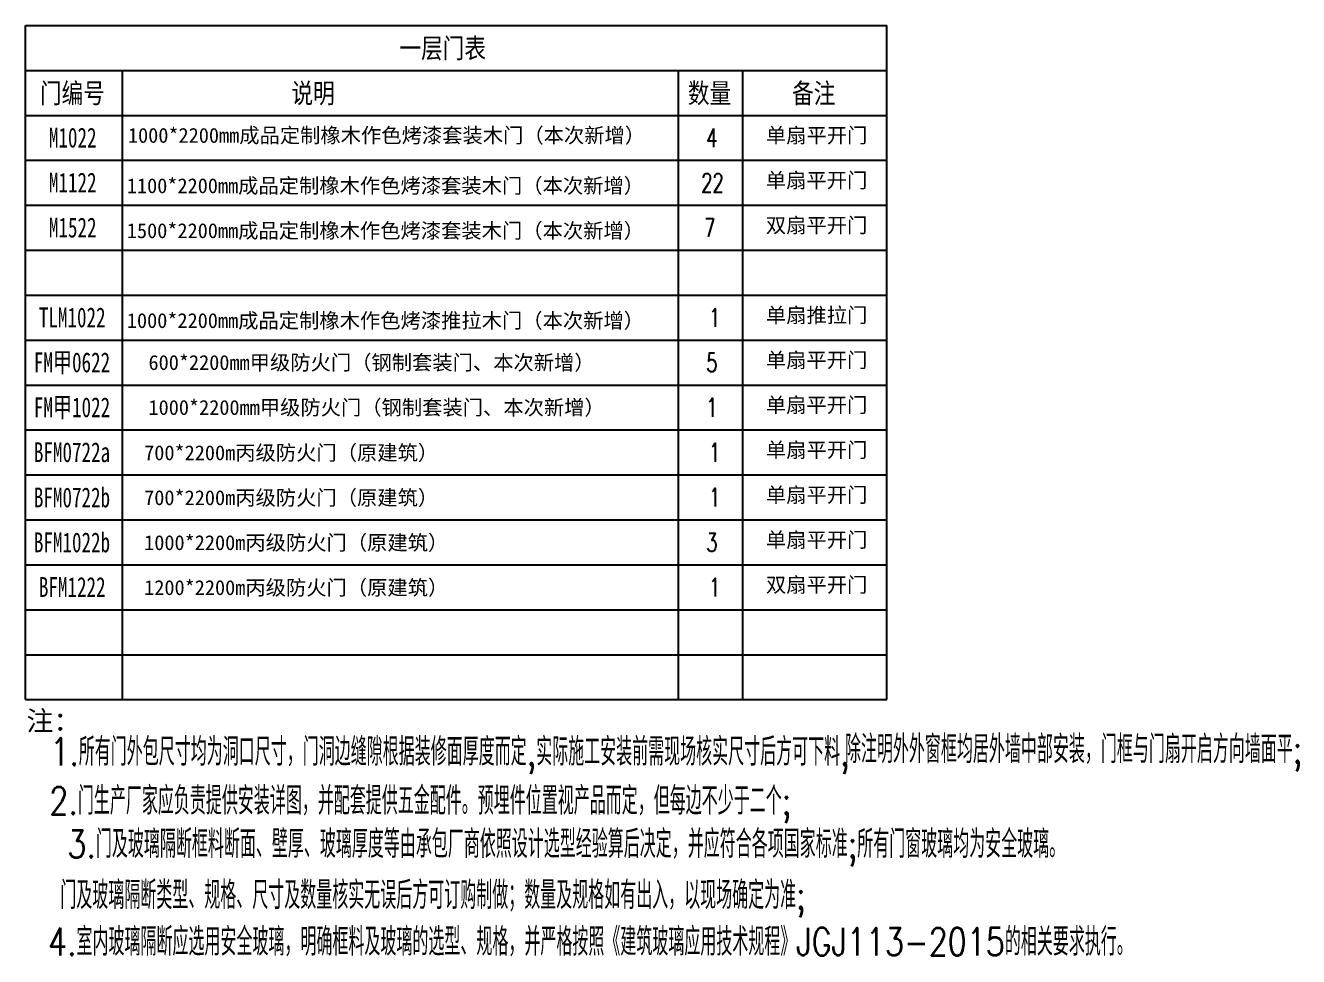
# Model space of a CAD drawing. Header units: millimetres. Extents: x 33621 to 401573, y -91663 to 133135.
# Drawn here: x 163420 to 182541, y 7316 to 21292 of the extents above; entities that cross this region are included whole.
import ezdxf

# ---------------------------------------------------------------- set-up
doc = ezdxf.new("R2010")
doc.units = ezdxf.units.MM
doc.header["$LTSCALE"] = 10
for name, color, linetype, lineweight in [('20150119校对修改', 253, 'Continuous', 0), ('DOOR【门】', 253, 'Continuous', 0), ('TXT【平面空间文字】', 253, 'Continuous', 0)]:
    doc.layers.add(name, color=color, linetype=linetype, lineweight=lineweight)
for name, color, linetype in [('FC-Text Annotation', 253, 'Continuous'), ('GRID【网格线】', 253, 'Continuous'), ('文字', 253, 'Continuous')]:
    doc.layers.add(name, color=color, linetype=linetype)
doc.styles.add('_HZTXT', font='txt.shx', dxfattribs={"bigfont": 'GBCBIG.SHX'})
doc.styles.add('_TCH_WDTABLE', font='SIMPLEX', dxfattribs={"bigfont": 'GBCBIG'})
doc.styles.add('文字', font='')
doc.styles.get('文字').set_extended_font_data('SimSun')

msp = doc.modelspace()

# ---------------------------------------------------------------- linework, layer by layer
at = {"layer": 'GRID【网格线】', "ltscale": 2}
for p, q in [((163420.4, 11172), (163420.3, 21291.6)), ((163420.3, 21291.6), (176358.2, 21291.6)), ((176358.3, 11172.1), (176358.2, 21291.6)), ((163420.3, 20617), (176358.2, 20617)), ((164876.9, 11172), (164876.8, 20617)), ((173228.1, 11172.1), (173228.1, 20617)), ((174193.3, 11172.1), (174193.3, 20617)), ((163420.3, 19942.4), (176358.2, 19942.4)), ((163420.3, 19942.4), (174193.3, 19942.4)), ((163420.3, 19267.7), (176358.2, 19267.8)), ((163420.3, 18593.1), (176358.3, 18593.2)), ((163420.3, 17918.5), (176358.2, 17918.5)), ((163420.3, 17243.9), (176358.3, 17243.9)), ((163420.3, 16569.2), (176358.3, 16569.3)), ((163420.3, 15894.6), (176358.3, 15894.6)), ((163420.3, 15219.9), (176358.3, 15220)), ((163420.3, 14545.3), (176358.3, 14545.3)), ((163420.3, 13870.6), (176358.3, 13870.7)), ((163420.3, 13196), (176358.3, 13196)), ((163420.3, 12521.3), (176358.3, 12521.4)), ((163420.3, 11846.7), (176358.3, 11846.7)), ((163420.3, 11846.7), (176358.3, 11846.7)), ((163420.3, 11172), (176358.3, 11172.1))]:
    msp.add_line(p, q, dxfattribs=at)

# ---------------------------------------------------------------- texts
at = {"layer": '20150119校对修改', "color": 1, "style": '_TCH_WDTABLE', "width": 0.705882}
for s, height, p in [('4', 277.9, (173645.3, 19466.1)), ('22', 277.95, (173570.6, 18791.5)), ('7', 277.9, (173612.6, 18116.9)), ('1', 277.9, (173687.4, 16767.6)), ('5', 277.9, (173645.3, 16093)), ('1', 277.9, (173645.3, 15418.3)), ('1', 277.9, (173687.4, 14743.7)), ('1', 277.9, (173687.4, 14069)), ('3', 277.9, (173645.3, 13394.4)), ('1', 277.9, (173687.4, 12719.7))]:
    msp.add_text(s, height=height, dxfattribs=at).set_placement(p)
at = {"layer": 'DOOR【门】', "style": '文字', "width": 0.705882}
for s, p in [('M1022', (163772.6, 19459.4)), ('M1122', (163772.6, 18784.8)), ('M1522', (163772.6, 18110.2)), ('TLM1022', (163622.3, 16760.9)), ('FM甲0622', (163547.1, 16086.3)), ('FM甲1022', (163547.1, 15411.6)), ('BFM0722a', (163547.1, 14737)), ('BFM0722b', (163547.1, 14058.2)), ('BFM1022b', (163547.1, 13383.5)), ('BFM1222', (163622.3, 12713.9))]:
    msp.add_text(s, height=297.92, dxfattribs=at).set_placement(p)
at = {"layer": 'FC-Text Annotation', "style": '文字', "width": 0.8}
for s, p in [('一层门表', (169037.1, 20802)), ('门编号', (163637.3, 20126.6)), ('说明', (167415.3, 20126.6)), ('数量', (173369.8, 20126.6)), ('备注', (174934.9, 20124.9))]:
    msp.add_text(s, height=297.92, dxfattribs=at).set_placement(p)
at = {"layer": 'FC-Text Annotation', "char_height": 223.44, "attachment_point": 1, "line_spacing_factor": 0.8, "style": '文字'}
for s, insert in [('1000*2200mm成品定制橡木作色烤漆套装木门（本次新增）', (164959.5, 19754)), ('单扇平开门', (174541.1, 19754)), ('1100*2200mm成品定制橡木作色烤漆套装木门（本次新增）', (164943.2, 18997.7)), ('单扇平开门\\P', (174539.9, 19079.4)), ('1500*2200mm成品定制橡木作色烤漆套装木门（本次新增）', (164943.2, 18323.1)), ('双扇平开门', (174539.9, 18404.8)), ('单扇推拉门', (174541.1, 17055.5)), ('1000*2200mm成品定制橡木作色烤漆推拉木门（本次新增）', (164943.2, 16973.8)), ('600*2200mm甲级防火门（钢制套装门、本次新增）', (165268.2, 16344.3)), ('单扇平开门\\P', (174540, 16381)), ('1000*2200mm甲级防火门（钢制套装门、本次新增）', (165268.2, 15669.7)), ('单扇平开门\\P', (174540, 15706.4)), ('700*2200m丙级防火门（原建筑）', (165203, 14989.5)), ('单扇平开门\\P', (174541.1, 15031.7)), ('700*2200m丙级防火门（原建筑）', (165203, 14314.9)), ('单扇平开门\\P', (174541.1, 14357)), ('1000*2200m丙级防火门（原建筑）', (165203, 13640.2)), ('单扇平开门\\P', (174541.1, 13682.4)), ('1200*2200m丙级防火门（原建筑）', (165203, 12965.6)), ('双扇平开门', (174541.1, 13007.7))]:
    msp.add_mtext(s, dxfattribs=dict(at, insert=insert))
at = {"layer": 'TXT【平面空间文字】', "color": 1, "insert": (163435.2, 11002.4), "char_height": 297.92, "attachment_point": 1, "style": '文字'}
msp.add_mtext('注：', dxfattribs=at)
at = {"layer": '文字', "color": 2, "style": '_HZTXT', "width": 0.8}
for s, p in [('1.所有门外包尺寸均为洞口尺寸，门洞边缝隙根据装修面厚度而定,实际施工安装前需现场核实尺寸后方可下料,', (163792.3, 10181.5)), ('除注明外外窗框均居外墙中部安装，门框与门扇开启方向墙面平;', (175728.1, 10218.9)), ('2.门生产厂家应负责提供安装详图，并配套提供五金配件。预埋件位置视产品而定，但每边不少于二个;', (163778.7, 9445.4)), ('  3.门及玻璃隔断框料断面、壁厚、玻璃厚度等由承包厂商依照设计选型经验算后决定，并应符合各项国家标准;所有门窗玻璃均为安全玻璃。', (163454.4, 8796.1)), ('门及玻璃隔断类型、规格、尺寸及数量核实无误后方可订购制做；数量及规格如有出入，以现场确定为准;', (163944.2, 8028.2)), ('4.室内玻璃隔断应选用安全玻璃，明确框料及玻璃的选型、规格，并严格按照《建筑玻璃应用技术规程》JGJ113-2015的相关要求执行。', (163758, 7329.3))]:
    msp.add_text(s, height=417.088, dxfattribs=at).set_placement(p)

doc.saveas('drawing.dxf')
